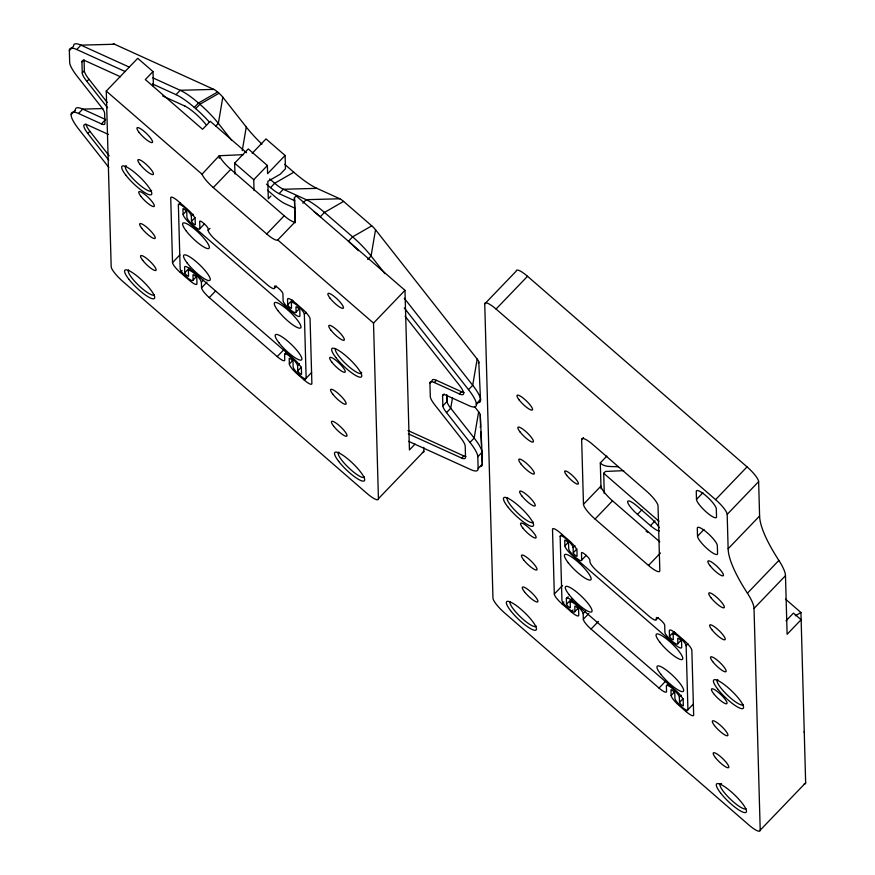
<?xml version="1.0" encoding="UTF-8"?>
<svg xmlns="http://www.w3.org/2000/svg" width="875" height="875" viewBox="0 0 875 875"><rect width="100%" height="100%" fill="white"/><g stroke="black" fill="none" stroke-linecap="round" stroke-linejoin="round"><path stroke-width="1.31" d="M108.817 167.42L78.969 129.445A35.197 7.82 43.8 0 1 71.148 115.161L71.138 114.559A35.197 7.82 43.8 0 1 78.52 113.477L101.423 123.889A16.57 3.686 43.8 0 0 104.902 123.375L104.617 113.236A16.57 3.686 43.8 0 0 100.942 106.509L77.492 76.683A35.197 7.82 43.8 0 1 69.672 62.387L69.344 50.597L73.544 46.233A35.197 7.82 43.8 0 1 80.927 45.139L114.559 44.242L213.839 89.392A7.252 1.608 43.8 0 1 217.602 92.017L219.023 93.253A7.252 1.608 43.8 0 1 222.819 97.191L218.356 123.397L215.841 126.022M242.255 150.609L246.269 127.017L222.819 97.191M284.736 164.347L293.814 172.233A44.516 9.898 43.8 0 0 316.925 188.366L339.828 198.778A7.252 1.608 43.8 0 1 343.591 201.403L371.744 225.837A7.252 1.608 43.8 0 1 375.539 229.775L371.066 255.992L367.708 259.481M452.517 397.742L450.723 408.231L446.534 412.595L469.984 442.422A35.197 7.82 43.8 0 1 477.805 456.717L478.133 468.508A35.197 7.82 43.8 0 1 470.739 469.591L408.691 441.383M375.539 229.775L477.17 359.078L472.708 385.284L468.508 389.659A35.197 7.82 43.8 0 1 476.328 403.944L476.35 404.545A35.197 7.82 43.8 0 1 468.956 405.628L446.053 395.216A16.57 3.686 43.8 0 0 442.575 395.73L442.859 405.869A16.57 3.686 43.8 0 0 446.534 412.595M474.458 406.525L478.647 411.852L474.173 438.058L469.984 442.422M69.344 50.597A35.197 7.82 43.8 0 1 76.737 49.514L80.927 45.139L129.336 67.156M107.603 107.778L86.866 81.397A20.705 4.605 43.8 0 1 82.261 72.997L81.955 61.873L84.055 59.686L84.361 70.809A20.705 4.605 43.8 0 0 88.966 79.22L107.209 102.43M82.261 72.997L84.361 70.809M86.866 81.397L88.966 79.22M71.138 114.559L75.327 110.195A35.197 7.82 43.8 0 1 82.72 109.102L102.889 108.566M78.52 113.477L82.72 109.102L105.623 119.525L101.423 123.889M423.762 447.355L423.872 451.358L378.427 498.684A15.531 3.456 43.8 0 1 367.106 493.533L122.762 281.389A15.531 3.456 43.8 0 1 111.18 266.645L106.269 91.077L137.736 58.308L153.005 71.564L153.42 86.461M108.784 160.169L87.784 133.459L89.884 131.272A20.705 4.605 43.8 0 1 85.936 123.987M153.005 71.564L145.316 79.57L202.584 129.292L210.273 121.286L246.542 152.775M152.436 83.934L176.017 94.653L180.217 90.289L213.839 89.392M176.017 94.653A35.197 7.82 43.8 0 1 194.294 107.406L198.483 103.042L217.602 92.017M194.294 107.406L195.716 108.642L199.905 104.278L219.023 93.253M378.427 498.684L373.516 323.105L277.758 239.958A15.531 3.456 43.8 0 1 266.722 233.964L213.27 187.567A15.531 3.456 43.8 0 1 202.037 174.213L219.198 155.739L219.275 158.386M196.787 276.27L193.134 280.077A8.805 1.958 43.8 0 1 186.714 277.156A8.805 1.958 43.8 0 1 180.152 268.811L178.369 204.848L180.195 202.934M183.105 214.419L182.952 208.819A2.592 0.58 43.8 0 1 184.833 209.683A2.592 0.58 43.8 0 1 186.769 212.133L186.911 217.328A8.805 1.958 43.8 0 0 193.473 225.684A8.805 1.958 43.8 0 0 199.894 228.605L199.686 221.408A5.173 1.148 43.8 0 1 203.459 223.125L204.225 223.781A5.173 1.148 43.8 0 1 208.086 228.703L208.13 230.3A10.358 2.297 43.8 0 0 215.863 240.122L267.017 284.539A10.358 2.297 43.8 0 0 274.564 287.973L274.52 286.377A5.173 1.148 43.8 0 1 278.294 288.094L279.059 288.75A5.173 1.148 43.8 0 1 282.92 293.672L283.117 300.869A8.805 1.958 43.8 0 0 289.691 309.214A8.805 1.958 43.8 0 0 296.1 312.134L295.958 306.939A2.592 0.58 43.8 0 1 297.839 307.792A2.592 0.58 43.8 0 1 299.775 310.253L299.928 315.853A10.358 2.297 43.8 0 1 292.381 312.419L190.827 224.241A10.358 2.297 43.8 0 1 183.105 214.419L186.758 210.613M234.97 174.027L234.664 163.133L248.292 148.925L267.389 165.506L267.619 173.688L285.097 155.477L266 138.906L252.208 153.278M213.27 187.567L230.748 169.356A15.531 3.456 43.8 0 1 219.516 156.012M193.134 280.077L192.992 274.881A2.592 0.58 43.8 0 1 194.873 275.734A2.592 0.58 43.8 0 1 196.809 278.195L196.963 283.795A10.358 2.297 43.8 0 1 189.416 280.361L180.25 272.409A10.358 2.297 43.8 0 1 172.528 262.577L170.723 197.816A10.358 2.297 43.8 0 1 178.27 201.25L187.425 209.202A10.358 2.297 43.8 0 1 195.158 219.034L195.311 224.623A2.592 0.58 43.8 0 1 193.419 223.77A2.592 0.58 43.8 0 1 191.494 221.309L191.352 216.114L193.178 214.211M191.494 221.309L195.147 217.503M199.894 228.605L204.466 223.847M172.528 262.577L179.845 254.964M254.056 190.608L253.75 179.703L267.389 165.506M208.13 230.3L209.989 228.375M180.25 272.409L182.087 270.495M190.236 268.997L188.409 270.9L188.552 276.095A2.592 0.58 43.8 0 1 186.67 275.242A2.592 0.58 43.8 0 1 184.734 272.781L189.306 268.023M266.47 184.122L270.506 187.622L274.695 183.258L293.814 172.233M270.933 196.066L268.319 198.789L267.827 181.366L280.219 174.213L285.469 168.755L285.097 155.477M270.506 187.622A16.57 3.686 43.8 0 0 279.103 193.627L283.292 189.262L316.925 188.366M286.442 352.527L284.616 354.43L284.769 360.03A10.358 2.297 43.8 0 1 277.222 356.595L209.267 297.598A10.358 2.297 43.8 0 1 201.545 287.766L201.392 282.177L203.219 280.262M201.545 287.766L207.025 282.056M295.127 222.808L294.427 197.684L296.177 195.869L404.983 290.336L409.445 449.936L415.034 444.117M266.722 233.964L284.2 215.764A15.531 3.456 43.8 0 0 295.236 221.758L294.427 197.684M209.267 297.598L215.666 290.927M302.848 203.164L306.206 199.675L339.828 198.778M277.758 239.958L295.236 221.758M274.564 287.973L276.413 286.048M293.202 301.055L291.375 302.958L291.517 308.153A2.592 0.58 43.8 0 1 289.636 307.3A2.592 0.58 43.8 0 1 287.7 304.839L292.272 300.081M296.1 312.134L299.753 308.328M287.7 304.839L287.547 299.25A10.358 2.297 43.8 0 1 295.094 302.673L302.345 308.973A10.358 2.297 43.8 0 1 310.067 318.806L311.883 383.567A10.358 2.297 43.8 0 1 304.336 380.133L297.084 373.833A10.358 2.297 43.8 0 1 289.352 364.011L289.198 358.411A2.592 0.58 43.8 0 1 291.08 359.264A2.592 0.58 43.8 0 1 293.016 361.725L293.158 366.92A8.805 1.958 43.8 0 0 299.731 375.277A8.805 1.958 43.8 0 0 306.141 378.197L304.358 314.234L306.184 312.32M277.222 356.595L283.631 349.934M289.352 364.011L293.016 360.194M184.734 272.781L184.581 267.192A10.358 2.297 43.8 0 1 192.128 270.616L293.683 358.794A10.358 2.297 43.8 0 1 301.405 368.616L301.558 374.216A2.592 0.58 43.8 0 1 299.677 373.363A2.592 0.58 43.8 0 1 297.741 370.902L297.598 365.706L299.425 363.803M297.741 370.902L301.405 367.095M304.336 380.133L311.631 372.477M373.516 323.105L404.983 290.336M785.498 599.123L800.942 612.522L805.656 782.83L760.211 830.156A15.531 3.456 43.8 0 1 748.891 825.005L504.547 612.861A15.531 3.456 43.8 0 1 492.964 598.117L484.739 303.898L516.206 271.13A15.531 3.456 43.8 0 1 527.527 276.281L747.053 466.878A15.531 3.456 43.8 0 1 758.636 481.611L759.598 515.998A181.18 40.272 43.8 0 0 778.87 560.438A62.125 13.814 43.8 0 1 785.477 575.673L787.117 634.287L801.095 619.719L793.461 613.091L786.002 620.856M484.739 303.898A15.531 3.456 43.8 0 1 496.059 309.039L527.527 276.281M408.352 433.847L461.716 458.106A20.705 4.605 43.8 0 0 465.522 457.242L465.216 446.108A20.705 4.605 43.8 0 0 460.611 437.708L434.897 404.994A20.705 4.605 43.8 0 1 430.303 396.583L429.931 383.13L432.02 380.953A20.705 4.605 43.8 0 1 436.373 380.308L461.409 391.694A20.705 4.605 43.8 0 0 464.089 392.503M429.931 383.13A20.705 4.605 43.8 0 1 434.273 382.495L436.373 380.308M442.575 395.73L444.248 393.98M442.859 405.869L447.048 401.505L446.873 395.161M434.273 382.495L459.309 393.881L461.409 391.694M476.328 403.944L480.528 399.58A35.197 7.82 43.8 0 0 472.708 385.284L404.272 298.233M476.35 404.545L480.528 399.58M461.716 458.106L463.816 455.93A20.705 4.605 43.8 0 0 465.916 456.498M477.805 456.717L481.994 452.353L480.255 414.794A7.252 1.608 43.8 0 0 478.647 411.852M478.133 468.508L482.322 464.133L481.994 452.353A35.197 7.82 43.8 0 0 474.173 438.058L450.723 408.231A16.57 3.686 43.8 0 1 447.048 401.505L446.742 394.789M581.667 439.534A15.531 3.456 43.8 0 1 592.977 444.675L646.428 491.083A15.531 3.456 43.8 0 1 658.022 505.827L659.827 570.587A15.531 3.456 43.8 0 1 648.506 565.447L595.055 519.039A15.531 3.456 43.8 0 1 583.472 504.295L581.667 439.534L583.516 437.609M601.027 488.808L600.305 462.908L606.823 456.105M604.275 493.478L603.717 473.277L605.456 471.45L623.755 470.641M583.472 504.295L600.95 486.095A15.531 3.456 43.8 0 0 612.533 500.828L659.816 541.888M578.572 607.742L574.919 611.548A8.805 1.958 43.8 0 1 568.509 608.628A8.805 1.958 43.8 0 1 561.936 600.283L560.153 536.32L561.98 534.417M564.889 545.891L564.736 540.291A2.592 0.58 43.8 0 1 566.617 541.155A2.592 0.58 43.8 0 1 568.553 543.605L568.695 548.811A8.805 1.958 43.8 0 0 575.258 557.156A8.805 1.958 43.8 0 0 581.678 560.077L581.47 552.88A5.173 1.148 43.8 0 1 585.244 554.597L586.009 555.264A5.173 1.148 43.8 0 1 589.87 560.175L589.914 561.772A10.358 2.297 43.8 0 0 597.647 571.605L648.802 616.022A10.358 2.297 43.8 0 0 656.348 619.445L656.305 617.848A5.173 1.148 43.8 0 1 660.078 619.566L660.844 620.233A5.173 1.148 43.8 0 1 664.705 625.144L664.902 632.341A8.805 1.958 43.8 0 0 671.475 640.686A8.805 1.958 43.8 0 0 677.884 643.606L677.742 638.411A2.592 0.58 43.8 0 1 679.623 639.264A2.592 0.58 43.8 0 1 681.559 641.725L681.712 647.325A10.358 2.297 43.8 0 1 674.166 643.891L572.611 555.723A10.358 2.297 43.8 0 1 564.889 545.891L568.542 542.084M595.055 519.039L612.533 500.828M574.919 611.548L574.777 606.353A2.592 0.58 43.8 0 1 576.658 607.206A2.592 0.58 43.8 0 1 578.594 609.667L578.747 615.267A10.358 2.297 43.8 0 1 571.2 611.833L562.034 603.881A10.358 2.297 43.8 0 1 554.312 594.048L552.508 529.288A10.358 2.297 43.8 0 1 560.055 532.722L569.209 540.673A10.358 2.297 43.8 0 1 576.942 550.506L577.095 556.095A2.592 0.58 43.8 0 1 575.203 555.242A2.592 0.58 43.8 0 1 573.278 552.781L573.136 547.586L574.962 545.683M573.278 552.781L576.931 548.975M581.678 560.077L586.25 555.319M554.312 594.048L562.538 585.484M659.356 530.95A13.202 2.931 43.8 0 1 650.475 525.645L637.492 514.38L642.031 509.644M572.939 599.517L570.194 602.372L570.336 607.567A2.592 0.58 43.8 0 1 568.455 606.714A2.592 0.58 43.8 0 1 566.519 604.253L566.366 598.664L568.192 596.761M562.034 603.881L563.872 601.978M566.519 604.253L572.009 598.544M650.475 525.645L655.014 520.92M571.2 611.833L573.027 609.93M668.227 683.998L666.4 685.902L666.553 691.502A10.358 2.297 43.8 0 1 659.017 688.067L591.052 629.07A10.358 2.297 43.8 0 1 583.33 619.237L583.177 613.648L585.911 610.794M696.489 499.439L696.27 491.444A13.584 3.019 43.8 0 1 706.169 495.95A13.584 3.019 43.8 0 1 716.308 508.845L716.538 516.841A13.584 3.019 43.8 0 1 706.628 512.334A13.584 3.019 43.8 0 1 696.489 499.439L702.964 492.691M583.33 619.237L588.809 613.528M648.506 565.447L660.472 552.989M591.052 629.07L598.369 621.447M760.211 830.156L754.02 608.442A62.125 13.814 43.8 0 0 747.414 593.206A181.18 40.272 43.8 0 1 728.131 548.756L727.18 514.38A15.531 3.456 43.8 0 0 715.586 499.636L747.053 466.878M697.517 536.222L697.298 528.227A13.584 3.019 43.8 0 1 707.197 532.722A13.584 3.019 43.8 0 1 717.336 545.628L717.566 553.623A13.584 3.019 43.8 0 1 707.656 549.117A13.584 3.019 43.8 0 1 697.517 536.222L703.992 529.473M727.18 514.38L758.636 481.611M656.348 619.445L658.197 617.52M728.131 548.756L759.598 515.998M674.986 632.527L673.159 634.43L673.302 639.625A2.592 0.58 43.8 0 1 671.42 638.772A2.592 0.58 43.8 0 1 669.484 636.311L674.056 631.553M677.884 643.606L681.548 639.8M669.484 636.311L669.331 630.722A10.358 2.297 43.8 0 1 676.878 634.145L684.13 640.445A10.358 2.297 43.8 0 1 691.852 650.278L693.667 715.039A10.358 2.297 43.8 0 1 686.12 711.605L678.869 705.305A10.358 2.297 43.8 0 1 671.136 695.483L670.983 689.883A2.592 0.58 43.8 0 1 672.875 690.747A2.592 0.58 43.8 0 1 674.8 693.197L674.942 698.392A8.805 1.958 43.8 0 0 681.516 706.748A8.805 1.958 43.8 0 0 687.925 709.669L686.142 645.706L687.969 643.803M747.414 593.206L778.87 560.438M659.017 688.067L665.416 681.406M754.02 608.442L785.477 575.673M671.136 695.483L674.8 691.677M566.366 598.664A10.358 2.297 43.8 0 1 573.913 602.087L675.467 690.266A10.358 2.297 43.8 0 1 683.189 700.088L683.342 705.688A2.592 0.58 43.8 0 1 681.461 704.834A2.592 0.58 43.8 0 1 679.525 702.373L679.383 697.178L681.209 695.275M679.525 702.373L683.189 698.567M686.12 711.605L693.416 703.948M343.591 201.403L324.472 212.428L320.283 216.792A35.197 7.82 43.8 0 0 314.223 211.838M371.744 225.837L352.625 236.863L348.425 241.238A35.197 7.82 43.8 0 1 358.389 250.688M795.309 615.77L800.942 612.522M219.198 155.739L243.447 154.656M618.384 466.823C612.598 466.156 604.417 467.698 600.305 462.908M152.906 77.875L180.217 90.289A35.197 7.82 43.8 0 1 198.483 103.042L199.905 104.278A35.197 7.82 43.8 0 1 218.356 123.397L231.755 140.448M76.737 49.514L125.136 71.52M120.509 76.792L85.761 60.998A20.705 4.605 43.8 0 0 81.955 61.873M162.706 95.988L185.052 106.138M279.103 193.627L294.777 200.758M294.919 208.184L285.348 203.842A20.705 4.605 43.8 0 1 274.608 196.339L267.575 190.236M108.434 134.444L88.167 125.223A20.705 4.605 43.8 0 0 87.795 133.459M407.969 430.533L463.816 455.93M496.059 309.039L715.586 499.636M269.653 178.872L274.695 183.258A16.57 3.686 43.8 0 0 283.292 189.262L306.206 199.675A35.197 7.82 43.8 0 1 324.472 212.428L352.625 236.863A35.197 7.82 43.8 0 1 371.066 255.992L384.978 273.689M603.717 473.277L659.039 521.314M234.664 163.133L253.75 179.703M230.748 169.356L284.2 215.764M106.269 91.077L202.037 174.213M404.272 307.934L468.508 389.659M405.092 316.192L459.692 385.645A20.705 4.605 43.8 0 1 459.309 393.881M89.884 131.272L109.2 155.848M477.17 359.078A7.252 1.608 43.8 0 1 478.789 362.02L480.539 400.17A35.197 7.82 43.8 0 1 478.68 402.62M480.834 431.944L481.458 445.364M481.709 450.723L482.322 464.133A35.197 7.82 43.8 0 1 480.462 466.583M478.789 362.02L478.8 362.622A7.252 1.608 43.8 0 1 478.242 363.125M480.255 414.794L480.583 426.584A7.252 1.608 43.8 0 1 480.036 427.088M75.327 110.195L75.348 110.786M423.872 451.358A15.531 3.456 43.8 0 1 422.406 452.419M188.409 270.9A8.805 1.958 43.8 0 1 194.819 273.82A8.805 1.958 43.8 0 1 201.392 282.177M284.616 354.43A8.805 1.958 43.8 0 1 291.036 357.35A8.805 1.958 43.8 0 1 297.598 365.706M178.369 204.848A8.805 1.958 43.8 0 1 184.778 207.758A8.805 1.958 43.8 0 1 191.352 216.114M291.375 302.958A8.805 1.958 43.8 0 1 297.784 305.878A8.805 1.958 43.8 0 1 304.358 314.234M154.405 294.613A17.861 3.97 43.8 0 1 138.644 285.392A17.861 3.97 43.8 0 1 128.702 269.948M364.394 476.919A17.861 3.97 43.8 0 1 348.152 467.25A17.861 3.97 43.8 0 1 338.975 452.156M361.605 372.302A17.861 3.97 43.8 0 1 347.145 365.094A17.861 3.97 43.8 0 1 335.541 348.502M151.605 190.367A17.861 3.97 43.8 0 1 135.275 181.005A17.861 3.97 43.8 0 1 126.459 165.856M805.656 782.83A15.531 3.456 43.8 0 1 804.191 783.891M570.194 602.372A8.805 1.958 43.8 0 1 576.603 605.292A8.805 1.958 43.8 0 1 583.177 613.648M666.4 685.902A8.805 1.958 43.8 0 1 672.82 688.822A8.805 1.958 43.8 0 1 679.383 697.178M560.153 536.32A8.805 1.958 43.8 0 1 566.562 539.23A8.805 1.958 43.8 0 1 573.136 547.586M673.159 634.43A8.805 1.958 43.8 0 1 679.569 637.35A8.805 1.958 43.8 0 1 686.142 645.706M536.2 626.084A17.861 3.97 43.8 0 1 520.898 617.312A17.861 3.97 43.8 0 1 510.256 601.606M746.014 808.642A17.861 3.97 43.8 0 1 728.558 797.344A17.861 3.97 43.8 0 1 721.558 783.606M743.269 704.452A17.861 3.97 43.8 0 1 727.038 694.783A17.861 3.97 43.8 0 1 717.861 679.689M533.291 522.145A17.861 3.97 43.8 0 1 517.53 512.925A17.861 3.97 43.8 0 1 507.577 497.492M646.067 531.092A6.989 1.553 43.8 0 1 647.872 532.514M637.492 514.38A13.202 2.931 43.8 0 1 627.638 501.845A13.202 2.931 43.8 0 1 637.262 506.22L650.245 517.497A13.202 2.931 43.8 0 1 659.269 527.756M804.267 731.522A103.534 23.012 43.8 0 1 804.245 732.539M113.039 44.472A7.252 1.608 43.8 0 1 114.559 44.242M185.052 106.148A20.705 4.605 43.8 0 1 205.997 124.589M195.716 108.642A35.197 7.82 43.8 0 1 209.322 122.03M261.931 144.167A44.516 9.898 43.8 0 1 246.269 127.017M333.616 426.103A10.609 2.363 43.8 0 0 346.752 436.198A10.609 2.363 43.8 0 0 337.28 423.97A10.609 2.363 43.8 0 0 333.616 426.103M142.723 260.367A10.609 2.363 43.8 0 0 155.859 270.462A10.609 2.363 43.8 0 0 146.388 258.234A10.609 2.363 43.8 0 0 142.723 260.367M332.73 394.122A10.609 2.363 43.8 0 0 345.866 404.217A10.609 2.363 43.8 0 0 336.394 391.989A10.609 2.363 43.8 0 0 332.73 394.122M331.833 362.141A10.609 2.363 43.8 0 0 344.969 372.236A10.609 2.363 43.8 0 0 335.497 360.008A10.609 2.363 43.8 0 0 331.833 362.141M330.936 330.159A10.609 2.363 43.8 0 0 344.072 340.255A10.609 2.363 43.8 0 0 334.6 328.027A10.609 2.363 43.8 0 0 330.936 330.159M330.05 298.178A10.609 2.363 43.8 0 0 343.186 308.273A10.609 2.363 43.8 0 0 333.714 296.045A10.609 2.363 43.8 0 0 330.05 298.178M141.838 228.386A10.609 2.363 43.8 0 0 154.973 238.481A10.609 2.363 43.8 0 0 145.502 226.253A10.609 2.363 43.8 0 0 141.838 228.386M140.941 196.405A10.609 2.363 43.8 0 0 154.077 206.5A10.609 2.363 43.8 0 0 144.605 194.272A10.609 2.363 43.8 0 0 140.941 196.405M140.044 164.423A10.609 2.363 43.8 0 0 153.18 174.519A10.609 2.363 43.8 0 0 143.708 162.291A10.609 2.363 43.8 0 0 140.044 164.423M139.147 132.442A10.609 2.363 43.8 0 0 152.294 142.537A10.609 2.363 43.8 0 0 142.822 130.309A10.609 2.363 43.8 0 0 139.147 132.442M128.745 279.103A20.453 4.55 43.8 0 0 154.098 298.67A20.453 4.55 43.8 0 0 135.975 275.166A20.453 4.55 43.8 0 0 128.745 279.103M338.723 461.42A20.453 4.55 43.8 0 0 364.077 480.988A20.453 4.55 43.8 0 0 345.964 457.472A20.453 4.55 43.8 0 0 338.723 461.42M335.825 357.481A20.453 4.55 43.8 0 0 361.178 377.038A20.453 4.55 43.8 0 0 343.055 353.533A20.453 4.55 43.8 0 0 335.825 357.481M125.847 175.164A20.453 4.55 43.8 0 0 151.2 194.731A20.453 4.55 43.8 0 0 133.077 171.227A20.453 4.55 43.8 0 0 125.847 175.164M278.895 342.672A18.123 4.025 43.8 0 0 301.361 360.008A18.123 4.025 43.8 0 0 285.294 339.183A18.123 4.025 43.8 0 0 278.895 342.672M277.998 310.691A18.123 4.025 43.8 0 0 300.464 328.027A18.123 4.025 43.8 0 0 284.408 307.202A18.123 4.025 43.8 0 0 277.998 310.691M187.261 263.123A18.123 4.025 43.8 0 0 209.727 280.459A18.123 4.025 43.8 0 0 193.67 259.623A18.123 4.025 43.8 0 0 187.261 263.123M186.364 231.142A18.123 4.025 43.8 0 0 208.83 248.478A18.123 4.025 43.8 0 0 192.773 227.642A18.123 4.025 43.8 0 0 186.364 231.142M510.53 610.575A20.453 4.55 43.8 0 0 535.883 630.142A20.453 4.55 43.8 0 0 517.759 606.637A20.453 4.55 43.8 0 0 510.53 610.575M720.508 792.892A20.453 4.55 43.8 0 0 745.872 812.459A20.453 4.55 43.8 0 0 727.748 788.944A20.453 4.55 43.8 0 0 720.508 792.892M717.609 688.953A20.453 4.55 43.8 0 0 742.962 708.52A20.453 4.55 43.8 0 0 724.839 685.005A20.453 4.55 43.8 0 0 717.609 688.953M507.631 506.636A20.453 4.55 43.8 0 0 532.984 526.203A20.453 4.55 43.8 0 0 514.861 502.698A20.453 4.55 43.8 0 0 507.631 506.636M715.4 757.575A10.609 2.363 43.8 0 0 728.536 767.67A10.609 2.363 43.8 0 0 719.075 755.442A10.609 2.363 43.8 0 0 715.4 757.575M524.508 591.839A10.609 2.363 43.8 0 0 537.644 601.934A10.609 2.363 43.8 0 0 528.183 589.706A10.609 2.363 43.8 0 0 524.508 591.839M566.628 475.223A9.319 2.067 43.8 0 0 578.167 484.094A9.319 2.067 43.8 0 0 569.855 473.353A9.319 2.067 43.8 0 0 566.628 475.223M660.68 674.144A18.123 4.025 43.8 0 0 683.145 691.48A18.123 4.025 43.8 0 0 667.089 670.655A18.123 4.025 43.8 0 0 660.68 674.144M659.783 642.163A18.123 4.025 43.8 0 0 682.248 659.498A18.123 4.025 43.8 0 0 666.192 638.673A18.123 4.025 43.8 0 0 659.783 642.163M569.045 594.595A18.123 4.025 43.8 0 0 591.511 611.931A18.123 4.025 43.8 0 0 575.455 591.095A18.123 4.025 43.8 0 0 569.045 594.595M568.148 562.614A18.123 4.025 43.8 0 0 590.614 579.95A18.123 4.025 43.8 0 0 574.558 559.114A18.123 4.025 43.8 0 0 568.148 562.614M714.514 725.594A10.609 2.363 43.8 0 0 727.65 735.689A10.609 2.363 43.8 0 0 718.178 723.461A10.609 2.363 43.8 0 0 714.514 725.594M713.617 693.612A10.609 2.363 43.8 0 0 726.753 703.708A10.609 2.363 43.8 0 0 717.281 691.48A10.609 2.363 43.8 0 0 713.617 693.612M712.72 661.631A10.609 2.363 43.8 0 0 725.856 671.727A10.609 2.363 43.8 0 0 716.395 659.498A10.609 2.363 43.8 0 0 712.72 661.631M711.834 629.65A10.609 2.363 43.8 0 0 724.97 639.745A10.609 2.363 43.8 0 0 715.498 627.517A10.609 2.363 43.8 0 0 711.834 629.65M710.938 597.669A10.609 2.363 43.8 0 0 724.073 607.764A10.609 2.363 43.8 0 0 714.602 595.536A10.609 2.363 43.8 0 0 710.938 597.669M710.041 565.688A10.609 2.363 43.8 0 0 723.177 575.783A10.609 2.363 43.8 0 0 713.705 563.555A10.609 2.363 43.8 0 0 710.041 565.688M523.622 559.858A10.609 2.363 43.8 0 0 536.758 569.953A10.609 2.363 43.8 0 0 527.286 557.725A10.609 2.363 43.8 0 0 523.622 559.858M522.725 527.877A10.609 2.363 43.8 0 0 535.861 537.972A10.609 2.363 43.8 0 0 526.389 525.744A10.609 2.363 43.8 0 0 522.725 527.877M521.828 495.895A10.609 2.363 43.8 0 0 534.964 505.991A10.609 2.363 43.8 0 0 525.492 493.762A10.609 2.363 43.8 0 0 521.828 495.895M520.942 463.914A10.609 2.363 43.8 0 0 534.078 474.009A10.609 2.363 43.8 0 0 524.606 461.781A10.609 2.363 43.8 0 0 520.942 463.914M520.045 431.933A10.609 2.363 43.8 0 0 533.181 442.028A10.609 2.363 43.8 0 0 523.709 429.8A10.609 2.363 43.8 0 0 520.045 431.933M519.148 399.952A10.609 2.363 43.8 0 0 532.284 410.047A10.609 2.363 43.8 0 0 522.812 397.819A10.609 2.363 43.8 0 0 519.148 399.952"/></g></svg>
